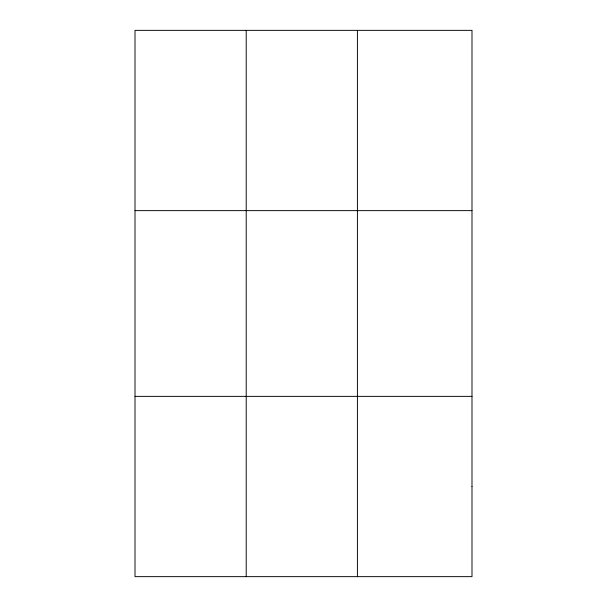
<?xml version="1.0" encoding="UTF-8"?>
<svg xmlns="http://www.w3.org/2000/svg" width="607" height="607" viewBox="0 0 607 607"><rect width="100%" height="100%" fill="white"/><g stroke="black" fill="none" stroke-linecap="round" stroke-linejoin="round"><path stroke-width="0.91" d="M246.207 576.65L246.207 30.35M357.417 576.65L357.417 30.35M135.004 210.629L471.996 210.629M135.004 396.371L471.996 396.371M471.996 486.511L471.996 576.65L135.004 576.65L135.004 30.35L471.996 30.35L471.996 486.511"/></g></svg>
